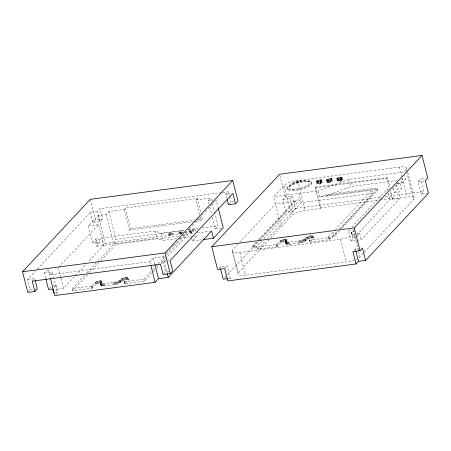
<?xml version="1.0" encoding="UTF-8"?>
<svg xmlns="http://www.w3.org/2000/svg" width="451" height="451" viewBox="0 0 451 451"><rect width="100%" height="100%" fill="white"/><g stroke="black" fill="none" stroke-linecap="round" stroke-linejoin="round"><path stroke-width="0.34" stroke-dasharray="2.25 1.69" d="M128.484 279.783L128.434 279.547C122.74 278.07 119.6 285.111 113.787 284.626L104.632 285.838C102.563 286.362 98.622 285.771 102.027 283.279L101.977 283.048C97.94 281.768 94.276 285.303 92.027 288.166L72.634 290.732L72.115 288.668L91.502 286.103C93.752 283.234 97.422 279.699 101.452 280.984L101.503 281.215C98.104 283.707 102.039 284.293 104.108 283.775L113.263 282.563C119.075 283.042 122.215 276.001 127.909 277.483L128.484 279.783L124.978 283.809L144.371 281.244L151.525 273.594M256.224 242.046L252.893 245.609L253.152 246.641A5.542 1.516 -14.2 0 0 256.478 247.853L257.183 247.103L276.57 244.538C278.825 241.668 282.489 238.134 286.526 239.413L286.571 239.65C283.172 242.142 287.107 242.728 289.176 242.21L298.331 240.997C304.149 241.477 307.289 234.435 312.977 235.918L313.552 238.218L310.051 242.243L329.439 239.678L337.382 231.183M124.978 283.809L124.442 281.672L127.909 277.483M316.286 181.24L318.462 180.022L321.614 179.91L322.177 182.17L321.721 182.655L319.297 183.563L316.85 183.501C314.014 179.599 320.74 183.078 321.614 179.91M313.552 238.218L313.501 237.981C307.808 236.504 304.667 243.546 298.855 243.061L289.7 244.273C287.631 244.797 283.696 244.205 287.095 241.713L287.045 241.482C283.014 240.203 279.344 243.737 277.094 246.601L257.707 249.166L257.183 247.103M326.462 179.893L328.638 178.675L331.789 178.562L332.353 180.823L331.897 181.308L329.472 182.215L327.026 182.153C324.184 178.252 330.916 181.73 331.789 178.562M332.353 180.823C331.034 179.836 327.764 180.682 327.026 182.153M336.632 178.545L339.513 177.153L341.965 177.215L342.529 179.475L342.072 179.966L339.648 180.868L337.201 180.806C334.36 176.91 341.091 180.383 341.965 177.215M329.439 239.678L328.914 237.609L309.527 240.174L312.977 235.918M45.72 278.295L44.384 273.002L47.671 269.478M28.605 291.555L30.251 289.796L27.635 279.462L35.398 271.164M37.315 269.112L90.476 212.28L97.596 211.339L100.066 208.7L222.016 192.566M32.286 281.159L34.761 278.521L35.088 279.812M95.623 242.08L96.666 246.212L99.846 242.818L98.797 238.686L95.623 242.08L92.568 242.486L88.385 225.951L98.166 215.51L106.12 214.456L108.883 211.502L124.064 209.495L125.479 207.984L197.211 198.496L200.751 212.494M90.476 212.28L93.086 222.614L95.561 219.975L102.681 219.034L100.066 208.7M54.03 278.617L52.344 271.947L49.582 274.901L149.901 261.636L153.284 258.023L163.02 256.737L164.452 255.198M93.086 222.614L100.212 221.672L102.681 219.034M58.793 267.122L98.56 224.609L103.792 245.271L87.979 262.178M49.503 288.527L51.386 286.515M92.568 242.486L95.747 239.086L98.797 238.686M54.041 287.49L56.398 284.97L57.44 289.102L54.616 292.124M95.747 239.086L96.79 243.224L101.571 238.128L155.189 231.03L161.069 233.229L184.121 230.185M56.195 294.091L57.576 292.614L54.199 279.282M184.002 230.399L115.941 239.402L113.184 242.356L105.224 243.41L103.397 245.361L101.571 238.128M57.44 289.102L63.546 288.296L75.046 276.006M75.526 275.493L86.062 264.224M72.115 288.668L84.997 274.896M86.902 272.855L97.405 261.631M97.878 261.118L115.535 242.243L181.697 233.494M72.634 290.732L88.858 273.391M89.337 272.878L98.882 262.674M100.787 260.633L116.059 244.312L179.43 235.929M124.064 209.495L129.296 230.157L130.705 228.651L194.082 220.268M199.511 214.67L195.802 200.002L197.211 198.496M209.072 204.354L208.215 200.954L210.972 198L212.179 202.764M166.368 253.152L172.592 246.494M173.071 245.981L178.821 239.836M179.301 239.329L182.17 236.256M182.649 235.743L187.441 230.624M189.352 228.572L198.451 218.848M198.93 218.335L203.243 213.723M205.154 211.677L214.732 201.434M215.212 200.926L216.17 199.9L218.233 208.063M124.459 281.74L143.846 279.18L151 271.525M152.912 269.484L154.343 267.956M156.255 265.915L157.681 264.382M158.16 263.874L166.272 255.204M166.752 254.691L187.266 232.755L187.791 234.824L165.838 258.288M153.436 271.553L154.868 270.019M156.773 267.979L159.158 265.43M161.069 263.39L165.365 258.801M195.458 221.407L201.028 220.669L202.443 219.163L201.428 215.161M161.317 263.322L162.963 261.563L166.199 261.135M226.78 198.26L225.799 194.381L228.268 191.743L229.412 196.264M191.528 237.745L190.531 233.798L195.294 228.702L195.965 231.335M191.698 238.404L192.363 241.031L197.126 235.935L196.63 233.968M163.516 274.095L165.579 271.897L168.815 271.468M228.826 204.275L230.884 202.076L234.125 201.648M212.348 217.286L215.274 228.854L218.036 225.9L215.104 214.332M281.176 226.74L273.588 196.777L284.006 185.643A10.897 2.988 -14.2 0 1 297.711 180.524L399.456 167.067A10.897 2.988 -14.2 0 1 406.103 169.491L406.791 172.214M354.582 259.9A10.897 2.988 -14.2 0 1 346.323 261.946L245.592 275.268A12.837 3.518 -14.2 0 1 238.28 272.596L232.53 249.865L237.773 244.262M239.678 242.221L275.42 204.01L295.518 201.355L295.253 200.317L300.343 199.646L263.429 239.109M218.791 268.148L220.026 266.829L227.146 265.887L230.286 278.284L229.052 279.609M286.002 212.049L282.862 199.646L285.336 197.008L292.457 196.067L295.597 208.463L293.122 211.107L286.002 212.049L260.097 239.74M224.677 268.525L227.146 265.887M282.862 199.646L289.987 198.705L292.457 196.067M258.603 239.504L295.253 200.317M253.152 246.641L258.389 241.043M258.863 240.535L295.518 201.355M224.604 277.686L226.52 275.64M227 275.127L259.618 240.253M256.478 247.853L256.213 246.821L261.512 241.161L262.296 244.262M257.707 249.166L265.65 240.671M267.567 238.624L301.127 202.747L372.859 193.259L372.075 190.159L319.804 197.07L318.231 190.874L273.588 196.777M270.69 237.953L291.588 215.612A10.897 2.988 -14.2 0 1 305.293 210.487L320.3 208.503L315.069 187.836L315.779 187.08L387.51 177.593L390.042 187.593M238.28 272.596L268.785 239.988M320.3 208.503L321.005 207.748L379.505 200.013M339.823 230.72L335.059 235.805A5.542 1.516 -14.2 0 1 328.21 238.365L327.945 237.333L333.244 231.673L334.028 234.774M335.161 229.621L372.075 190.159M328.21 238.365L328.914 237.609M339.299 229.136L372.859 193.259M315.069 187.836L386.806 178.348L387.51 177.593M327.945 237.333A5.542 1.516 -14.2 0 0 334.8 234.774L338.132 231.211M340.511 228.668L377.16 189.482A5.542 1.516 -14.2 0 0 373.84 188.27L326.597 194.522L319.804 197.07M342.202 228.172L377.425 190.519L377.16 189.482M392.094 188.58L393.447 188.4L396.626 185A4.431 1.212 -14.2 0 1 402.106 182.954L401.847 181.922L400.437 183.427L401.745 188.597L398.566 191.991L400.133 198.192L361.302 239.706L351.126 241.054L348.51 230.72L349.469 229.694M351.87 227.135L387.347 189.206L388.7 189.025M406.103 169.491L403.634 172.135L348.815 179.385L318.231 190.874M354.187 230.371L351.617 233.122A4.431 1.212 -14.2 0 0 354.272 234.092A10.897 2.988 -14.2 0 1 340.567 239.21L239.836 252.537A12.837 3.518 -14.2 0 1 232.53 249.865M402.106 182.954L405.46 179.368L404.462 175.422M355.427 231.549L351.357 232.09L352.659 237.254L355.236 234.503M393.447 188.4L394.495 192.532L397.675 189.132L401.745 188.597M351.126 241.054L356.403 235.416M356.882 234.903L389.957 199.539L400.133 198.192M356.73 236.713L359.735 233.505L361.302 239.706M390.177 191.681L392.032 199.015L392.742 198.26L390.713 190.26M354.114 250.249L355.354 248.929L358.59 248.501M427.802 193.293L421.33 194.15L418.19 181.747L420.659 179.109L425.84 178.421M358.799 257.848A10.897 2.988 -14.2 0 0 360.028 256.822L363.861 252.729M364.34 252.216L413.685 199.46L406.965 172.896M421.33 194.15L423.799 191.506L420.659 179.109M289.057 186.551C293.922 181.026 302.035 179.013 308.924 181.584M322.177 182.17C320.858 181.184 317.589 182.029 316.85 183.501M342.529 179.475C341.21 178.495 337.94 179.335 337.201 180.806M293.223 183.129L293.889 182.762M294.362 182.492L294.869 182.215M326.597 194.522L326.857 195.554L350.647 186.618L397.134 180.468M222.709 192.476L228.268 191.743M225.799 194.381L230.98 193.699M195.802 200.002L210.972 198M208.215 200.954L212.855 200.34M400.606 180.011L405.46 179.368M397.043 183.878L400.437 183.427M418.19 181.747L424.667 180.89M88.385 225.951L98.56 224.609M326.857 195.554L374.104 189.302A5.542 1.516 -14.2 0 1 377.425 190.519M394.495 192.532L398.566 191.991M197.566 219.806L202.443 219.163M129.296 230.157L192.673 221.774M295.597 208.463L381.811 197.059M385.289 196.602L423.799 191.506M380.204 199.917L392.742 198.26M392.032 199.015L407.039 197.031A10.897 2.988 -14.2 0 1 413.685 199.46M188.309 229.627L195.294 228.702M188.168 229.852L199.28 228.381M202.059 228.014L218.036 225.9M96.79 243.224L99.846 242.818M215.274 228.854L221.238 228.065M185.181 233.032L187.266 232.755M96.666 246.212L157.021 238.263L162.901 240.468L176.871 238.618M190.531 233.798L194.618 233.257M197.341 232.896L210.273 231.188M182.914 235.467L187.791 234.824M179.661 238.246L190.841 236.769M193.637 236.397L197.126 235.935M192.363 241.031L201.89 239.774M348.51 230.72L354.616 229.914M44.384 273.002L52.344 271.947M357.017 233.866L359.735 233.505M27.635 279.462L34.761 278.521M166.847 261.05L169.435 260.706M352.659 237.254L356.053 236.803M53.004 285.421L56.398 284.97M30.251 289.796L36.08 289.023M54.977 292.958L57.576 292.614M228.341 278.543L230.286 278.284M406.734 168.133L407.078 169.497M407.772 172.22L414.317 198.102M399.456 167.067L402.044 177.282M402.219 177.959L407.039 197.031M396.626 185L397.675 189.132M386.806 178.348L389.501 189.014M387.347 189.206L387.674 190.497M388.322 193.079L389.957 199.539M377.453 188.811L377.712 189.848M373.84 188.27L374.104 189.302M348.815 179.385L350.647 186.618M341.745 177.074L342.264 179.143M341.864 177.643L342.388 179.707M341.356 176.995L342.072 179.966M340.832 176.978L341.356 179.047M341.08 178.162L341.604 180.225M340.201 177.034L340.725 179.103M340.9 179.74L341.165 180.772M340.494 178.41L341.018 180.473M358.506 250.807L354.012 233.06A4.431 1.212 -14.2 0 1 351.357 232.09M358.675 251.478L360.028 256.822M339.513 177.153L340.353 180.693M338.814 177.328L339.338 179.397M339.124 178.805L339.648 180.868A1.111 0.304 -14.2 0 0 339.502 181.477A1.111 0.304 -14.2 0 0 341.182 180.851A1.111 0.304 -14.2 0 0 339.637 180.907M338.143 177.547L339.045 181.387M337.557 177.801L338.081 179.864M337.81 178.979L338.335 181.043M355.354 248.929L355.681 250.232M351.126 232.626L351.385 233.657M337.094 178.06L337.805 181.031M336.779 178.314L337.421 180.952M331.57 178.421L332.212 181.054M331.181 178.337L331.897 181.308M330.656 178.325L331.429 181.573M330.724 181.088L330.989 182.119M330.031 178.382L330.842 181.821M329.337 178.5L329.861 180.569M329.653 179.972L330.177 182.041M328.638 178.675L329.472 182.215A1.111 0.304 -14.2 0 0 329.326 182.824A1.111 0.304 -14.2 0 0 331.006 182.198A1.111 0.304 -14.2 0 0 329.461 182.255M327.973 178.895L328.491 180.964M328.26 180.27L328.875 182.728M327.387 179.143L328.159 182.39M326.919 179.408L327.437 181.471M327.11 180.31L327.635 182.379M326.603 179.661L327.127 181.73M326.721 180.231L327.246 182.294M340.567 239.21L346.323 261.946M321.394 179.763L321.918 181.832M321.512 180.332L322.037 182.401M321.005 179.684L321.721 182.655M334.8 234.774L335.059 235.805M320.481 179.673L321.005 181.736M320.734 180.851L321.253 182.92M319.855 179.729L320.373 181.792M320.554 182.429L320.813 183.467M320.142 181.099L320.667 183.168M319.167 179.848L320.001 183.388M318.462 180.022L318.987 182.086M318.778 181.494L319.297 183.563A1.111 0.304 -14.2 0 0 319.15 184.171A1.111 0.304 -14.2 0 0 320.83 183.54A1.111 0.304 -14.2 0 0 319.285 183.596M317.797 180.242L318.699 184.076M317.211 180.49L317.729 182.559M317.459 181.668L317.983 183.737M316.743 180.75L317.459 183.72M316.427 181.009L317.07 183.642M315.779 187.08L321.005 207.748M311.449 181.68L311.714 182.711M312.712 235.743L313.383 238.494M312.25 235.647L312.774 237.716M297.711 180.524L305.293 210.487M311.618 235.636L312.143 237.7M310.863 235.698L311.387 237.767M310.04 235.845L310.564 237.908M298.776 193.445L301.127 202.747M309.194 236.053L309.719 238.122M309.679 239.825L310.203 241.894M309.51 240.107L310.051 242.243M308.394 236.318L308.918 238.382M307.695 236.617L308.213 238.68M307.131 236.927L307.655 238.996M306.753 237.237L307.278 239.301M305.868 238.179L306.392 240.248M305.569 238.455L306.094 240.524M305.18 238.742L305.699 240.806M304.701 239.03L305.226 241.099M304.149 239.318L304.673 241.381M303.534 239.594L304.053 241.663M302.858 239.864L303.382 241.933M302.142 240.118L302.666 242.181M301.392 240.349L301.916 242.412M300.62 240.552L301.144 242.621M289.987 198.705L293.122 211.107M287.016 188.732L287.276 189.764M299.847 240.733L300.372 242.801M299.081 240.879L299.605 242.948M298.331 240.997L298.855 243.061M284.006 185.643L291.588 215.612M279.919 175.614L285.336 197.008M289.176 242.21L289.7 244.273M288.46 242.283L288.984 244.352M287.794 242.328L288.319 244.397M286.526 239.413L287.095 241.713M287.18 242.334L287.704 244.397M286.261 239.244L286.926 241.995M286.639 242.3L287.163 244.363M285.793 239.148L286.317 241.217M286.171 242.226L286.695 244.295M285.162 239.131L285.686 241.2M285.522 240.873L286.047 242.937M285.787 242.125L286.312 244.188M285.314 241.138L286.019 244.047M285.207 241.381L285.821 243.878M284.412 239.199L284.931 241.268M283.583 239.34L284.107 241.409M282.743 239.554L283.267 241.618M281.943 239.814L282.467 241.883M281.238 240.112L281.762 242.181M280.674 240.428L281.198 242.497M280.296 240.733L280.821 242.801M277.123 244.132L277.647 246.201M276.745 244.436L277.269 246.505M276.57 244.538L277.094 246.601M252.605 246.28L252.864 247.311M229.576 196.907L230.884 202.076M239.836 252.537L245.592 275.268M232.068 251.292L237.824 274.022M212.353 203.446L214.935 213.65M209.766 207.077L211.66 214.563M220.026 266.829L220.359 268.131M200.188 217.337L201.028 220.669M192.318 230.281L192.583 231.312M189.144 231.194L189.409 232.231M182.142 231.628L182.407 232.66M178.974 232.541L179.233 233.573M171.972 232.97L172.231 234.007M168.798 233.889L169.057 234.92M161.069 233.229L162.901 240.468M163.02 256.737L167.067 272.737M155.189 231.03L157.021 238.263M162.963 261.563L165.579 271.897M153.284 258.023L154.8 264.021M149.901 261.636L150.578 264.303M143.846 279.18L144.371 281.244M125.479 207.984L130.705 228.651M127.644 277.314L128.309 280.06M127.182 277.218L127.701 279.282M126.551 277.202L127.075 279.265M125.795 277.264L126.319 279.332M108.883 211.502L115.941 239.402M124.972 277.41L125.491 279.473M115.535 242.243L116.059 244.312M124.126 277.619L124.651 279.688M124.611 281.39L125.136 283.459M124.442 281.672L124.966 283.735M123.326 277.884L123.85 279.953M122.621 278.182L123.146 280.246M106.12 214.456L113.184 242.356M122.063 278.498L122.587 280.561M121.685 278.803L122.21 280.872M120.8 279.744L121.325 281.813M120.502 280.02L121.026 282.089M120.107 280.308L120.631 282.377M119.633 280.595L120.158 282.664M119.081 280.883L119.605 282.952M118.461 281.165L118.985 283.228M117.79 281.43L118.314 283.499M117.074 281.683L117.593 283.747M116.324 281.914L116.843 283.978M115.552 282.123L116.076 284.186M97.596 211.339L100.212 221.672M98.166 215.51L105.224 243.41M114.779 282.298L115.304 284.367M114.013 282.45L114.531 284.513M113.263 282.563L113.787 284.626M90.33 199.308L95.561 219.975M104.108 283.775L104.632 285.838M103.392 283.854L103.916 285.917M102.727 283.893L103.245 285.962M101.452 280.984L102.027 283.279M102.112 283.899L102.636 285.962M101.187 280.81L101.858 283.561M101.571 283.865L102.089 285.934M100.725 280.714L101.249 282.783M101.103 283.797L101.622 285.861M100.094 280.697L100.618 282.766M100.455 282.439L100.973 284.502M100.72 283.69L101.238 285.754M100.246 282.704L100.951 285.613M100.139 282.952L100.753 285.444M99.338 280.764L99.863 282.833M98.515 280.911L99.04 282.974M97.675 281.12L98.194 283.183M96.875 281.385L97.393 283.448M96.17 281.683L96.689 283.747M95.606 281.993L96.131 284.062M95.229 282.303L95.753 284.367M92.055 285.697L92.573 287.766M91.677 286.007L92.196 288.071M91.502 286.103L92.027 288.166M58.314 267.629L60.846 277.63M61.015 278.295L63.546 288.296M48.308 269.636L50.484 278.233M396.869 183.557A4.431 1.212 -14.2 0 1 401.847 181.922M356.938 258.897A10.897 2.988 -14.2 0 1 355.811 259.41M256.213 246.821A5.542 1.516 -14.2 0 1 252.893 245.609M181.325 233.765A2.768 0.761 -14.2 0 1 178.23 233.934A2.768 0.761 -14.2 0 1 179.859 232.609A2.768 0.761 -14.2 0 1 183.241 232.214M182.153 233.071A1.663 0.457 -14.2 0 1 179.509 233.697A1.663 0.457 -14.2 0 1 180.377 232.767A1.663 0.457 -14.2 0 1 182.429 232.778M296.764 182.886A2.954 0.812 -14.2 0 0 301.245 181.212A2.954 0.812 -14.2 0 0 297.124 181.364A2.954 0.812 -14.2 0 0 296.764 182.886M293.189 189.2A11.083 3.039 -14.2 0 0 309.978 182.931A11.083 3.039 -14.2 0 0 294.537 183.489A11.083 3.039 -14.2 0 0 293.189 189.2M292.513 190.852A12.803 3.507 -14.2 0 0 311.906 183.608A12.803 3.507 -14.2 0 0 294.069 184.256A12.803 3.507 -14.2 0 0 292.513 190.852M292.254 189.82A12.803 3.507 -14.2 0 0 311.641 182.576A12.803 3.507 -14.2 0 0 293.804 183.224A12.803 3.507 -14.2 0 0 292.254 189.82M339.237 180.445A1.111 0.304 -14.2 0 0 340.917 179.819A1.111 0.304 -14.2 0 0 339.372 179.876A1.111 0.304 -14.2 0 0 339.237 180.445M329.067 181.792A1.111 0.304 -14.2 0 0 330.741 181.161A1.111 0.304 -14.2 0 0 329.196 181.217A1.111 0.304 -14.2 0 0 329.067 181.792M318.891 183.134A1.111 0.304 -14.2 0 0 320.565 182.508A1.111 0.304 -14.2 0 0 319.026 182.565A1.111 0.304 -14.2 0 0 318.891 183.134M169.136 235.461A2.768 0.761 -14.2 0 0 173.331 233.894A2.768 0.761 -14.2 0 0 169.469 234.035A2.768 0.761 -14.2 0 0 169.136 235.461M169.739 235.061A1.663 0.457 -14.2 0 0 172.254 234.12A1.663 0.457 -14.2 0 0 169.937 234.204A1.663 0.457 -14.2 0 0 169.739 235.061M189.482 232.767A2.768 0.761 -14.2 0 0 193.682 231.2A2.768 0.761 -14.2 0 0 189.82 231.34A2.768 0.761 -14.2 0 0 189.482 232.767M190.085 232.372A1.663 0.457 -14.2 0 0 192.605 231.431A1.663 0.457 -14.2 0 0 190.288 231.515A1.663 0.457 -14.2 0 0 190.085 232.372M169.475 234.03A1.663 0.457 -14.2 0 0 171.994 233.088A1.663 0.457 -14.2 0 0 169.677 233.173A1.663 0.457 -14.2 0 0 169.475 234.03M189.826 231.335A1.663 0.457 -14.2 0 0 192.346 230.393A1.663 0.457 -14.2 0 0 190.029 230.478A1.663 0.457 -14.2 0 0 189.826 231.335M179.65 232.682A1.663 0.457 -14.2 0 0 182.17 231.741A1.663 0.457 -14.2 0 0 179.853 231.825A1.663 0.457 -14.2 0 0 179.65 232.682"/><path stroke-width="0.68" d="M35.251 280.454L37.371 288.854L34.902 291.493L27.782 292.434L22.55 271.773L90.33 199.308L232.778 180.468L238.01 201.129L235.535 203.773L228.415 204.715L227.107 199.551M22.55 271.773L164.998 252.926L232.778 180.468M50.427 278.233L54.813 295.568L155.133 282.303L158.51 278.69L168.246 277.404L211.637 231.008L213.464 238.241L203.254 239.594M34.902 291.493L32.286 281.159L160.488 264.201L163.104 274.535L170.23 273.594L172.699 270.95L170.083 260.622L232.925 193.44L235.535 203.773M213.464 238.241L223.228 227.8L218.408 208.745M211.801 246.736L279.581 174.272L422.029 155.432L427.785 178.168L425.31 180.806L428.45 193.208L365.614 260.385L358.489 261.326L356.019 263.97L227.817 280.928L224.677 268.525L217.557 269.467L211.801 246.736L354.249 227.896L422.029 155.432M356.019 263.97L352.879 251.568L360.005 250.626L362.474 247.988L365.614 260.385M227.699 278.628L223.166 279.225L220.522 268.785M354.249 227.896L360.005 250.626M355.845 250.886L358.489 261.326M164.998 252.926L170.23 273.594M167.236 273.402L168.246 277.404M154.969 264.692L158.51 278.69M150.916 265.633L155.133 282.303M53.675 293.133L52.632 288.995L48.561 289.536L45.889 278.955"/></g></svg>
